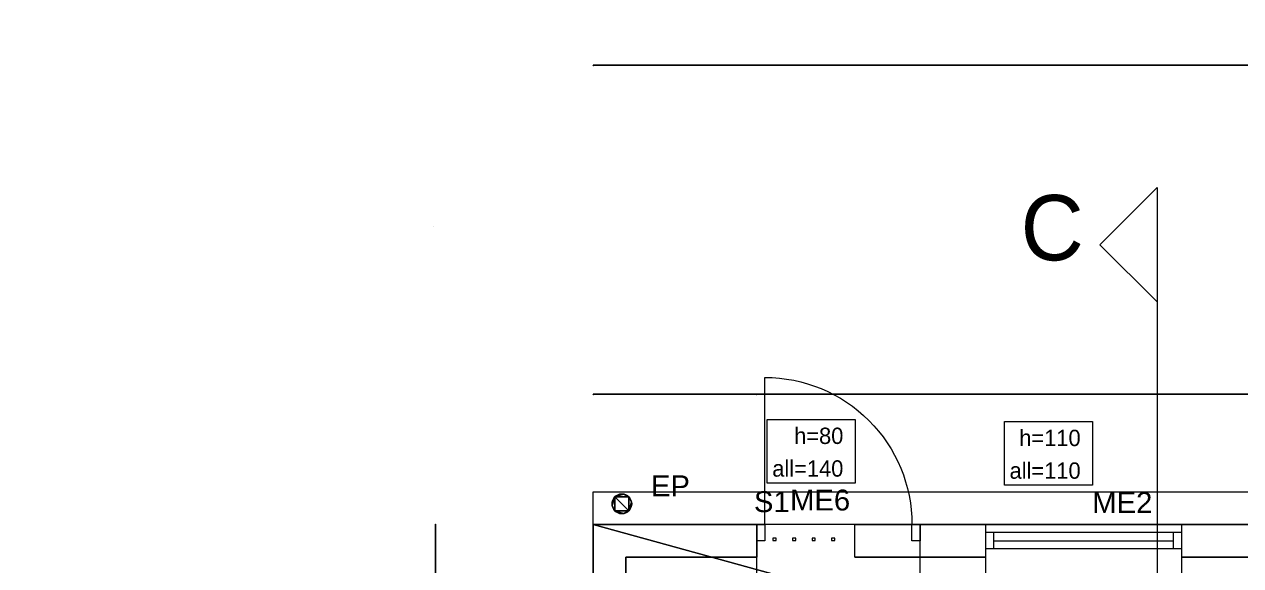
# Model space of a CAD drawing. Header units: metres. Extents: x -12536 to 12621, y -17191 to 9596.
# Drawn here: x -10300 to -9555, y -13175 to -12844 of the extents above; entities that cross this region are included whole.
import ezdxf
from ezdxf.enums import TextEntityAlignment as Align
from ezdxf.lldxf.tags import DXFTag

# ---------------------------------------------------------------- set-up
doc = ezdxf.new("R2010")
doc.units = ezdxf.units.M
doc.header["$MEASUREMENT"] = 0
doc.header["$PDMODE"] = 2
doc.header["$PDSIZE"] = 0.25
for name, color, linetype in [('Calque commun', 7, 'Continuous'), ('Cotations', 7, 'Continuous'), ('Layer100', 7, 'Continuous'), ('Layer4', 7, 'Continuous'), ('Textes', 7, 'Continuous')]:
    doc.layers.add(name, color=color, linetype=linetype)
doc.styles.add('Arial3', font='arial.ttf', dxfattribs={"height": 0.1})
doc.styles.add('Century Gothic15', font='GOTHIC.TTF', dxfattribs={"height": 0.18})
doc.styles.add('Century Gothic6', font='GOTHIC.TTF', dxfattribs={"height": 0.18})
doc.styles.add('txt', font='txt.shx', dxfattribs={"height": 0.12})
doc.styles.add('Verdana', font='verdana.ttf', dxfattribs={"height": 0.08})
tags = doc.linetypes.add('DASHDOT2', pattern=[0.5, 0.25, -0.125, 0, -0.125]).pattern_tags.tags
tags[10:11] = [DXFTag(74, 4), DXFTag(75, 0), DXFTag(340, '0'), DXFTag(46, 1.0), DXFTag(50, 0.0), DXFTag(44, 0.0), DXFTag(45, 0.0)]
tags[8:9] = [DXFTag(74, 4), DXFTag(75, 0), DXFTag(340, '0'), DXFTag(46, 1.0), DXFTag(50, 0.0), DXFTag(44, 0.0), DXFTag(45, 0.0)]
tags[6:7] = [DXFTag(74, 4), DXFTag(75, 0), DXFTag(340, '0'), DXFTag(46, 1.0), DXFTag(50, 0.0), DXFTag(44, 0.0), DXFTag(45, 0.0)]
tags[4:5] = [DXFTag(74, 4), DXFTag(75, 0), DXFTag(340, '0'), DXFTag(46, 1.0), DXFTag(50, 0.0), DXFTag(44, 0.0), DXFTag(45, 0.0)]
tags = doc.linetypes.add('HIDDEN2', pattern=[0.1875, 0.125, -0.0625]).pattern_tags.tags
tags[6:7] = [DXFTag(74, 4), DXFTag(75, 0), DXFTag(340, '0'), DXFTag(46, 1.0), DXFTag(50, 0.0), DXFTag(44, 0.0), DXFTag(45, 0.0)]
tags[4:5] = [DXFTag(74, 4), DXFTag(75, 0), DXFTag(340, '0'), DXFTag(46, 1.0), DXFTag(50, 0.0), DXFTag(44, 0.0), DXFTag(45, 0.0)]
doc.dimstyles.new('DIM1', dxfattribs={"dimtxt": 0.08, "dimasz": 0.1, "dimexe": 0.05, "dimexo": 0, "dimgap": 0, "dimtad": 1, "dimjust": 2, "dimzin": 1, "dimdsep": 46, "dimtxsty": 'Verdana', "dimblk": 'ORIGIN', "dimcen": 0.09, "dimadec": 0, "dimazin": 0, "dimtfac": 1, "dimtdec": 4, "dimtix": 1, "dimtofl": 0, "dimtmove": 0, "dimatfit": 3, "dimfxl": 0.05, "dimfxlon": 1, "dimfrac": 2, "dimtolj": 1, "dimtzin": 0, "dimarcsym": 2})
doc.dimstyles.new('DIM4', dxfattribs={"dimtxt": 0.12, "dimasz": 0.1, "dimexe": 0.05, "dimexo": 0, "dimgap": 0, "dimtad": 1, "dimzin": 1, "dimdsep": 46, "dimtxsty": 'txt', "dimblk": 'ORIGIN', "dimcen": 0.09, "dimadec": 0, "dimazin": 0, "dimtfac": 1, "dimtdec": 4, "dimtix": 1, "dimtofl": 0, "dimtmove": 0, "dimatfit": 3, "dimfxl": 0.05, "dimfxlon": 1, "dimfrac": 2, "dimtolj": 1, "dimtzin": 0, "dimarcsym": 2})

# ---------------------------------------------------------------- blocks, each defined once
blk = doc.blocks.new('Block8295')
at = {"layer": 'Calque commun', "color": 7, "linetype": 'Continuous', "lineweight": 20}
for p, q in [((-10.7986, 12.8909), (-10.9986, 12.8909)), ((-10.7986, 12.6909), (-10.7986, 12.6909))]:
    blk.add_line(p, q, dxfattribs=at)
at = {"layer": 'Calque commun', "color": 7, "linetype": 'Continuous', "lineweight": 5}
blk.add_line((-10.7986, 12.5709), (-10.6786, 12.5709), dxfattribs=at)
blk = doc.blocks.new('Block8298')
at = {"layer": 'Calque commun', "color": 7, "linetype": 'Continuous', "lineweight": 20}
blk.add_line((-10.9986, 3.8909), (-10.9986, 12.8909), dxfattribs=at)
at = {"layer": 'Calque commun', "color": 7, "linetype": 'Continuous', "lineweight": 5}
for p, q in [((-10.7986, 4.0909), (-10.7986, 12.6909)), ((-10.6786, 4.2109), (-10.6786, 12.5709))]:
    blk.add_line(p, q, dxfattribs=at)
blk = doc.blocks.new('Block8299')
at = {"layer": 'Calque commun', "color": 7, "linetype": 'Continuous', "lineweight": 20}
for p, q in [((-10.9986, 12.8909), (-9.9986, 12.8909)), ((-9.3986, 12.8909), (-8.5986, 12.8909)), ((-7.3986, 12.8909), (-4.3986, 12.8909))]:
    blk.add_line(p, q, dxfattribs=at)
at = {"layer": 'Calque commun', "color": 7, "linetype": 'Continuous', "lineweight": 5}
for p, q in [((-10.7986, 12.6909), (-9.9986, 12.6909)), ((-9.3986, 12.6909), (-8.5986, 12.6909)), ((-7.3986, 12.6909), (-4.5986, 12.6909)), ((-10.6786, 12.5709), (-9.9986, 12.5709)), ((-9.3986, 12.5709), (-8.5986, 12.5709)), ((-7.3986, 12.5709), (-4.7186, 12.5709))]:
    blk.add_line(p, q, dxfattribs=at)
blk = doc.blocks.new('@PRES_1_$$_1')
at = {"layer": 'Calque commun', "color": 5, "linetype": 'Continuous', "lineweight": 5}
blk.add_line((0.05, 0.32), (0.05, 1.22), dxfattribs=at)
at = {"layer": 'Calque commun', "color": 5, "linetype": 'Continuous', "lineweight": 5, "flags": 128}
blk.add_lwpolyline([(0.05, 1.22, -0.414214), (0.95, 0.32)], format="xyb", dxfattribs=at)
at = {"layer": 'Calque commun', "color": 5, "linetype": 'Continuous', "lineweight": 5}
mesh = blk.add_polyface(dxfattribs=at)
corners = [(0, 0.22), (0, 0.32), (0.05, 0.32), (0.05, 0.22)]
mesh.append_faces([[corners[k] for k in face] for face in [(0, 1, 2, 3)]], dxfattribs={"color": 5})
mesh = blk.add_polyface(dxfattribs=at)
corners = [(0.95, 0.22), (0.95, 0.32), (1, 0.32), (1, 0.22)]
mesh.append_faces([[corners[k] for k in face] for face in [(0, 1, 2, 3)]], dxfattribs={"color": 5})
blk = doc.blocks.new('@PRES_1_$$_1-2')
at = {"layer": 'Calque commun', "color": 0, "linetype": 'Continuous', "lineweight": 5}
blk.add_line((0, 0), (0, 0.32), dxfattribs=at)
blk = doc.blocks.new('@PRES_1_$$_1-3')
at = {"layer": 'Calque commun', "color": 0, "linetype": 'Continuous', "lineweight": 5}
blk.add_line((0, 0), (0, 0.32), dxfattribs=at)
blk = doc.blocks.new('INTER_2D_COMB')
at = {"layer": 'Calque commun', "color": 0, "linetype": 'ByBlock', "lineweight": -2}
blk.add_blockref('@PRES_1_$$_1', (0, 0), dxfattribs=at)
at = {"layer": 'Calque commun', "color": 5, "linetype": 'ByBlock', "lineweight": -2}
blk.add_blockref('@PRES_1_$$_1-2', (0, 0), dxfattribs=at)
at = {"layer": 'Calque commun', "color": 5, "linetype": 'ByBlock', "lineweight": -2, "extrusion": (0, 0, -1), "xscale": -1, "yscale": -1, "zscale": -1, "rotation": 180}
blk.add_blockref('@PRES_1_$$_1-3', (-1, 0), dxfattribs=at)
blk = doc.blocks.new('PLACED_COMB')
at = {"layer": 'Calque commun', "color": 0, "linetype": 'ByBlock', "lineweight": -2}
blk.add_blockref('INTER_2D_COMB', (0, 0), dxfattribs=at)
blk = doc.blocks.new('_ORIGIN')
at = {"color": 0, "linetype": 'ByBlock', "lineweight": -2}
blk.add_line((0, 0), (-1, 0), dxfattribs=at)
blk.add_circle((0, 0), 0.5, dxfattribs=at)
blk = doc.blocks.new('*D2011')
at = {"layer": 'Calque commun', "color": 0, "linetype": 'ByBlock', "lineweight": -2, "transparency": 16777216}
for p, q in [((-10048.11, -13149.93), (-10048.01, -13149.93)), ((-10048.06, -13149.93), (-10048.06, -13150.03)), ((-10048.06, -14049.83), (-10048.06, -13150.03)), ((-10048.11, -14049.93), (-10048.01, -14049.93))]:
    blk.add_line(p, q, dxfattribs=at)
at = {"layer": 'Calque commun', "color": 0, "linetype": 'Continuous', "lineweight": -2, "transparency": 16777216}
blk.add_line((-10048.06, -13149.83), (-10048.06, -13149.73), dxfattribs=at)
at = {"layer": 'Defpoints', "color": 0, "linetype": 'Continuous', "transparency": 16777216}
for p in [(-10143.65, -13149.93), (-10048.06, -13149.93), (-10143.65, -14049.93)]:
    blk.add_point(p, dxfattribs=at)
at = {"layer": 'Calque commun', "color": 0, "linetype": 'Continuous', "lineweight": -2, "transparency": 16777216, "xscale": 0.1000000014901161, "yscale": 0.1000000014901161, "zscale": 0.1000000014901161, "rotation": 270}
for p in [(-10048.06, -13149.93), (-10048.06, -14049.93)]:
    blk.add_blockref('_ORIGIN', p, dxfattribs=at)
at = {"layer": 'Calque commun', "color": 0, "linetype": 'Continuous', "lineweight": 5, "transparency": 16777216, "insert": (-10048.06, -13599.93), "char_height": 0.12, "attachment_point": 8, "rotation": 90, "line_spacing_factor": 0.773441, "style": 'txt'}
blk.add_mtext('\\A1;900.00', dxfattribs=at)
blk = doc.blocks.new('@PRES_1_$$_1-7')
at = {"layer": 'Calque commun', "color": 5, "linetype": 'Continuous', "lineweight": 5}
for p, q in [((0, 0.32), (1.2, 0.32)), ((1.2, 0.15), (0, 0.15)), ((0.05, 0.05), (0.05, 0.15)), ((1.15, 0.15), (1.15, 0.05)), ((0.05, 0.1), (1.15, 0.1)), ((1.2, 0.05), (0, 0.05)), ((0, 0), (1.2, 0))]:
    blk.add_line(p, q, dxfattribs=at)
blk = doc.blocks.new('@PRES_1_$$_1-8')
at = {"layer": 'Calque commun', "color": 7, "linetype": 'Continuous', "lineweight": 5}
blk.add_line((0, 0), (0, 0.32), dxfattribs=at)
blk = doc.blocks.new('@PRES_1_$$_1-9')
at = {"layer": 'Calque commun', "color": 7, "linetype": 'Continuous', "lineweight": 5}
blk.add_line((0, 0), (0, 0.32), dxfattribs=at)
blk = doc.blocks.new('INTER_2D_COMB3')
at = {"layer": 'Layer4', "color": 0, "linetype": 'ByBlock', "lineweight": -2}
for name in ['@PRES_1_$$_1-7', '@PRES_1_$$_1-8']:
    blk.add_blockref(name, (0, 0), dxfattribs=at)
at = {"layer": 'Layer4', "color": 0, "linetype": 'ByBlock', "lineweight": -2, "extrusion": (0, 0, -1), "xscale": -1, "yscale": -1, "zscale": -1, "rotation": 180}
blk.add_blockref('@PRES_1_$$_1-9', (-1.2, 0), dxfattribs=at)
blk = doc.blocks.new('PLACED_COMB3')
at = {"layer": 'Layer4', "color": 0, "linetype": 'ByBlock', "lineweight": -2}
blk.add_blockref('INTER_2D_COMB3', (0, 0), dxfattribs=at)
blk = doc.blocks.new('*D2029')
at = {"layer": 'Calque commun', "color": 0, "linetype": 'ByBlock', "lineweight": -2, "transparency": 16777216}
for p, q in [((-9951.56, -12868.84), (-9951.56, -12868.74)), ((-9951.46, -12868.79), (-9291.66, -12868.79)), ((-9291.56, -12868.79), (-9291.66, -12868.79)), ((-9291.56, -12868.84), (-9291.56, -12868.74))]:
    blk.add_line(p, q, dxfattribs=at)
at = {"layer": 'Calque commun', "color": 0, "linetype": 'Continuous', "lineweight": -2, "transparency": 16777216}
blk.add_line((-9291.46, -12868.79), (-9291.36, -12868.79), dxfattribs=at)
at = {"layer": 'Defpoints', "color": 0, "linetype": 'Continuous', "transparency": 16777216}
for p in [(-9291.56, -12868.79), (-9951.56, -13071.58), (-9291.56, -13071.58)]:
    blk.add_point(p, dxfattribs=at)
at = {"layer": 'Calque commun', "color": 0, "linetype": 'Continuous', "lineweight": -2, "transparency": 16777216, "xscale": 0.1000000014901161, "yscale": 0.1000000014901161, "zscale": 0.1000000014901161, "rotation": 180}
for p in [(-9951.56, -12868.79), (-9291.56, -12868.79)]:
    blk.add_blockref('_ORIGIN', p, dxfattribs=at)
at = {"layer": 'Calque commun', "color": 0, "linetype": 'Continuous', "lineweight": 5, "transparency": 16777216, "insert": (-9291.85, -12868.79), "char_height": 0.08, "attachment_point": 8, "line_spacing_factor": 0.773441, "style": 'Verdana'}
blk.add_mtext('\\A1;660.00', dxfattribs=at)
blk = doc.blocks.new('*D2049')
at = {"layer": 'Calque commun', "color": 0, "linetype": 'ByBlock', "lineweight": -2, "transparency": 16777216}
for p, q in [((-9951.56, -13070.3), (-9951.56, -13070.2)), ((-9951.46, -13070.25), (-9851.66, -13070.25)), ((-9851.56, -13070.25), (-9851.66, -13070.25)), ((-9851.56, -13070.3), (-9851.56, -13070.2))]:
    blk.add_line(p, q, dxfattribs=at)
at = {"layer": 'Calque commun', "color": 0, "linetype": 'Continuous', "lineweight": -2, "transparency": 16777216}
blk.add_line((-9851.46, -13070.25), (-9851.36, -13070.25), dxfattribs=at)
at = {"layer": 'Defpoints', "color": 0, "linetype": 'Continuous', "transparency": 16777216}
for p in [(-9851.56, -13070.25), (-9951.56, -13113.65), (-9851.56, -13113.65)]:
    blk.add_point(p, dxfattribs=at)
at = {"layer": 'Calque commun', "color": 0, "linetype": 'Continuous', "lineweight": -2, "transparency": 16777216, "xscale": 0.1000000014901161, "yscale": 0.1000000014901161, "zscale": 0.1000000014901161, "rotation": 180}
for p in [(-9951.56, -13070.25), (-9851.56, -13070.25)]:
    blk.add_blockref('_ORIGIN', p, dxfattribs=at)
at = {"layer": 'Calque commun', "color": 0, "linetype": 'Continuous', "lineweight": 5, "transparency": 16777216, "insert": (-9851.84, -13070.25), "char_height": 0.08, "attachment_point": 8, "line_spacing_factor": 0.773441, "style": 'Verdana'}
blk.add_mtext('\\A1;100.00', dxfattribs=at)
blk = doc.blocks.new('*D2050')
at = {"layer": 'Calque commun', "color": 0, "linetype": 'ByBlock', "lineweight": -2, "transparency": 16777216}
for p, q in [((-9851.56, -13070.3), (-9851.56, -13070.2)), ((-9851.46, -13070.25), (-9791.66, -13070.25)), ((-9791.56, -13070.25), (-9791.66, -13070.25)), ((-9791.56, -13070.3), (-9791.56, -13070.2))]:
    blk.add_line(p, q, dxfattribs=at)
at = {"layer": 'Calque commun', "color": 0, "linetype": 'Continuous', "lineweight": -2, "transparency": 16777216}
blk.add_line((-9791.46, -13070.25), (-9791.36, -13070.25), dxfattribs=at)
at = {"layer": 'Defpoints', "color": 0, "linetype": 'Continuous', "transparency": 16777216}
for p in [(-9791.56, -13070.25), (-9851.56, -13113.65), (-9791.56, -13113.65)]:
    blk.add_point(p, dxfattribs=at)
at = {"layer": 'Calque commun', "color": 0, "linetype": 'Continuous', "lineweight": -2, "transparency": 16777216, "xscale": 0.1000000014901161, "yscale": 0.1000000014901161, "zscale": 0.1000000014901161, "rotation": 180}
for p in [(-9851.56, -13070.25), (-9791.56, -13070.25)]:
    blk.add_blockref('_ORIGIN', p, dxfattribs=at)
at = {"layer": 'Calque commun', "color": 0, "linetype": 'Continuous', "lineweight": 5, "transparency": 16777216, "insert": (-9791.81, -13070.25), "char_height": 0.08, "attachment_point": 8, "line_spacing_factor": 0.773441, "style": 'Verdana'}
blk.add_mtext('\\A1;60.00', dxfattribs=at)
blk = doc.blocks.new('*D2051')
at = {"layer": 'Calque commun', "color": 0, "linetype": 'ByBlock', "lineweight": -2, "transparency": 16777216}
for p, q in [((-9791.56, -13070.3), (-9791.56, -13070.2)), ((-9791.46, -13070.25), (-9711.66, -13070.25)), ((-9711.56, -13070.25), (-9711.66, -13070.25)), ((-9711.56, -13070.3), (-9711.56, -13070.2))]:
    blk.add_line(p, q, dxfattribs=at)
at = {"layer": 'Calque commun', "color": 0, "linetype": 'Continuous', "lineweight": -2, "transparency": 16777216}
blk.add_line((-9711.46, -13070.25), (-9711.36, -13070.25), dxfattribs=at)
at = {"layer": 'Defpoints', "color": 0, "linetype": 'Continuous', "transparency": 16777216}
for p in [(-9711.56, -13070.25), (-9791.56, -13113.65), (-9711.56, -13123.65)]:
    blk.add_point(p, dxfattribs=at)
at = {"layer": 'Calque commun', "color": 0, "linetype": 'Continuous', "lineweight": -2, "transparency": 16777216, "xscale": 0.1000000014901161, "yscale": 0.1000000014901161, "zscale": 0.1000000014901161, "rotation": 180}
for p in [(-9791.56, -13070.25), (-9711.56, -13070.25)]:
    blk.add_blockref('_ORIGIN', p, dxfattribs=at)
at = {"layer": 'Calque commun', "color": 0, "linetype": 'Continuous', "lineweight": 5, "transparency": 16777216, "insert": (-9711.81, -13070.25), "char_height": 0.08, "attachment_point": 8, "line_spacing_factor": 0.773441, "style": 'Verdana'}
blk.add_mtext('\\A1;80.00', dxfattribs=at)
blk = doc.blocks.new('*D2052')
at = {"layer": 'Calque commun', "color": 0, "linetype": 'ByBlock', "lineweight": -2, "transparency": 16777216}
for p, q in [((-9711.56, -13070.3), (-9711.56, -13070.2)), ((-9711.46, -13070.25), (-9591.66, -13070.25)), ((-9591.56, -13070.25), (-9591.66, -13070.25)), ((-9591.56, -13070.3), (-9591.56, -13070.2))]:
    blk.add_line(p, q, dxfattribs=at)
at = {"layer": 'Calque commun', "color": 0, "linetype": 'Continuous', "lineweight": -2, "transparency": 16777216}
blk.add_line((-9591.46, -13070.25), (-9591.36, -13070.25), dxfattribs=at)
at = {"layer": 'Defpoints', "color": 0, "linetype": 'Continuous', "transparency": 16777216}
for p in [(-9591.56, -13070.25), (-9591.56, -13113.65), (-9711.56, -13123.65)]:
    blk.add_point(p, dxfattribs=at)
at = {"layer": 'Calque commun', "color": 0, "linetype": 'Continuous', "lineweight": -2, "transparency": 16777216, "xscale": 0.1000000014901161, "yscale": 0.1000000014901161, "zscale": 0.1000000014901161, "rotation": 180}
for p in [(-9711.56, -13070.25), (-9591.56, -13070.25)]:
    blk.add_blockref('_ORIGIN', p, dxfattribs=at)
at = {"layer": 'Calque commun', "color": 0, "linetype": 'Continuous', "lineweight": 5, "transparency": 16777216, "insert": (-9591.84, -13070.25), "char_height": 0.08, "attachment_point": 8, "line_spacing_factor": 0.773441, "style": 'Verdana'}
blk.add_mtext('\\A1;120.00', dxfattribs=at)
blk = doc.blocks.new('*D2053')
at = {"layer": 'Calque commun', "color": 0, "linetype": 'ByBlock', "lineweight": -2, "transparency": 16777216}
for p, q in [((-9591.56, -13070.3), (-9591.56, -13070.2)), ((-9591.46, -13070.25), (-9291.66, -13070.25)), ((-9291.56, -13070.25), (-9291.66, -13070.25)), ((-9291.56, -13070.3), (-9291.56, -13070.2))]:
    blk.add_line(p, q, dxfattribs=at)
at = {"layer": 'Calque commun', "color": 0, "linetype": 'Continuous', "lineweight": -2, "transparency": 16777216}
blk.add_line((-9291.46, -13070.25), (-9291.36, -13070.25), dxfattribs=at)
at = {"layer": 'Defpoints', "color": 0, "linetype": 'Continuous', "transparency": 16777216}
for p in [(-9291.56, -13070.25), (-9591.56, -13113.65), (-9291.56, -13113.65)]:
    blk.add_point(p, dxfattribs=at)
at = {"layer": 'Calque commun', "color": 0, "linetype": 'Continuous', "lineweight": -2, "transparency": 16777216, "xscale": 0.1000000014901161, "yscale": 0.1000000014901161, "zscale": 0.1000000014901161, "rotation": 180}
for p in [(-9591.56, -13070.25), (-9291.56, -13070.25)]:
    blk.add_blockref('_ORIGIN', p, dxfattribs=at)
at = {"layer": 'Calque commun', "color": 0, "linetype": 'Continuous', "lineweight": 5, "transparency": 16777216, "insert": (-9291.84, -13070.25), "char_height": 0.08, "attachment_point": 8, "line_spacing_factor": 0.773441, "style": 'Verdana'}
blk.add_mtext('\\A1;300.00', dxfattribs=at)
blk = doc.blocks.new('fleche08')
at = {"layer": 'Layer100', "color": 6, "linetype": 'Continuous', "lineweight": 20}
mesh = blk.add_polyface(dxfattribs=at)
corners = [(-0.35, -0.35), (0, 0), (0.35, -0.35)]
mesh.append_faces([[corners[k] for k in face] for face in [(0, 1, 2)]], dxfattribs={"color": 6})

msp = doc.modelspace()

# ---------------------------------------------------------------- linework, layer by layer
at = {"layer": 'Calque commun', "color": 7, "linetype": 'Continuous', "lineweight": 5}
msp.add_line((-10049.366, -12967.639), (-10049.366, -12967.632), dxfattribs=at)
at = {"layer": 'Calque commun', "color": 12, "linetype": 'Continuous', "lineweight": 20}
for p, q in [((-9591.557, -13149.931), (-9591.557, -13170.428)), ((-9311.558, -13169.931), (-9591.557, -13169.931))]:
    msp.add_line(p, q, dxfattribs=at)
for points in [[(-9851.557, -13149.931, 0), (-9851.557, -13169.931, 0), (-9931.557, -13169.931, 0), (-9931.557, -14029.931, 0), (-9851.557, -14029.931, 0), (-9851.557, -14049.931, 0)], [(-9711.557, -13149.931, 0), (-9711.557, -13169.931, 0), (-9791.557, -13169.931, 0), (-9791.557, -13149.931, 0)]]:
    msp.add_polyline3d(points, dxfattribs=at)
at = {"layer": 'Cotations', "color": 1, "linetype": 'DASHDOT2', "lineweight": 20, "flags": 128}
msp.add_lwpolyline([(-9606.533, -12943.657), (-9606.533, -14323.771), (-9606.533, -14323.771)], dxfattribs=at)

# ---------------------------------------------------------------- block references
at = {"layer": 'Calque commun', "color": 0, "linetype": 'ByBlock', "lineweight": -2}
for name, p, xscale, yscale, zscale, rotation in [('fleche08', (-9641.533, -12978.657), 100, 100, 100, 90), ('PLACED_COMB', (-9851.557, -13181.932), -100, -100, -100, 180)]:
    msp.add_blockref(name, p, dxfattribs=dict(at, xscale=xscale, yscale=yscale, zscale=zscale, rotation=rotation))
at = {"layer": 'Calque commun', "color": 0, "linetype": 'ByBlock', "lineweight": -2, "xscale": 100, "yscale": 100, "zscale": 100}
for name in ['Block8298', 'Block8299', 'Block8295']:
    msp.add_blockref(name, (-8851.696, -14439.024), dxfattribs=at)
at = {"layer": 'Calque commun', "color": 0, "linetype": 'ByBlock', "lineweight": -2, "extrusion": (0, 0, -1), "xscale": -100, "yscale": -100, "zscale": -100}
msp.add_blockref('PLACED_COMB3', (9711.557, -13149.931), dxfattribs=at)

# ---------------------------------------------------------------- texts
at = {"layer": 'Calque commun', "color": 5, "linetype": 'ByBlock', "lineweight": -2, "char_height": 10, "attachment_point": 3, "line_spacing_factor": 1.2, "style": 'Century Gothic6'}
for s, insert in [('h=80\\Pall=140', (-9798.534, -13090.662)), ('h=110\\Pall=110', (-9653.332, -13091.952))]:
    msp.add_mtext(s, dxfattribs=dict(at, insert=insert))
at = {"layer": 'Textes', "color": 5, "linetype": 'ByBlock', "lineweight": -2, "style": 'Century Gothic15'}
msp.add_text('C', height=40, dxfattribs=at).set_placement((-9690.038, -12948.221), align=Align.TOP_LEFT)
at = {"layer": 'Textes', "color": 5, "linetype": 'ByBlock', "lineweight": -2, "style": 'Arial3'}
msp.add_text('EP', height=12.8, dxfattribs=at).set_placement((-9916.276, -13132.675))
for s, p in [('S1', (-9831.399, -13142.399)), ('ME6', (-9794.375, -13141.388)), ('ME2', (-9609.457, -13142.931))]:
    msp.add_text(s, height=12.8, dxfattribs=at).set_placement(p, align=Align.RIGHT)

# ---------------------------------------------------------------- dimensions: what is measured, and where the dimension line sits
at = {"layer": 'Calque commun', "color": 5, "linetype": 'Continuous', "lineweight": 5}
for p1, p2, distance, dimstyle, picture, middle in [((-9951.557, -13071.576), (-9291.558, -13071.576), 202.789, 'DIM1', '*D2029', (-9291.845, -12868.745)), ((-9951.557, -13113.648), (-9851.557, -13113.648), 43.395, 'DIM1', '*D2049', (-9851.841, -13070.211)), ((-9851.557, -13113.648), (-9791.557, -13113.648), 43.395, 'DIM1', '*D2050', (-9791.81, -13070.211)), ((-9591.557, -13113.648), (-9291.558, -13113.648), 43.395, 'DIM1', '*D2053', (-9291.845, -13070.211)), ((-10143.654, -14049.931), (-10143.654, -13149.931), -95.595, 'DIM4', '*D2011', (-10048.119, -13599.931))]:
    dim = msp.add_aligned_dim(p1=p1, p2=p2, distance=distance, dimstyle=dimstyle, dxfattribs=at)
    dim.commit()
    dim.dimension.update_dxf_attribs({"geometry": picture, "text_midpoint": middle})
for base, p1, p2, picture, middle in [((-9711.557, -13070.253), (-9791.557, -13113.648), (-9711.557, -13123.648), '*D2051', (-9711.81, -13070.211)), ((-9591.557, -13070.253), (-9711.557, -13123.648), (-9591.557, -13113.648), '*D2052', (-9591.841, -13070.211))]:
    dim = msp.add_linear_dim(base=base, p1=p1, p2=p2, dimstyle='DIM1', dxfattribs=at)
    dim.commit()
    dim.dimension.update_dxf_attribs({"geometry": picture, "text_midpoint": middle})

# ---------------------------------------------------------------- meshes
at = {"layer": 'Calque commun', "color": 7, "linetype": 'Continuous', "lineweight": 5}
mesh = msp.add_polyface(dxfattribs=at)
corners = [(-6255.473, -10253.272), (-12255.473, -10253.272), (-12255.473, -14453.272), (-6255.473, -14453.272)]
mesh.append_faces([[corners[k] for k in face] for face in [(0, 1, 2, 3)]], dxfattribs={"color": 7})
at = {"layer": 'Calque commun', "color": 9, "linetype": 'Continuous', "lineweight": 5}
mesh = msp.add_polyface(dxfattribs=at)
corners = [(-9951.557, -13149.931), (-9291.558, -13331.932), (-9291.558, -13149.931), (-9291.558, -13991.928), (-9951.557, -14049.931), (-9291.558, -14049.931), (-8667.557, -13331.932), (-8649.557, -13891.928), (-8007.558, -13891.928), (-8007.558, -12991.928), (-8649.557, -13991.928), (-8667.557, -12991.928)]
mesh.append_faces([[corners[k] for k in face] for face in [(0, 1, 2), (6, 9, 11)]], dxfattribs={"vtx0": -1, "color": 9})
mesh.append_faces([[corners[k] for k in face] for face in [(3, 1, 4), (3, 7, 1)]], dxfattribs={"vtx0": -1, "vtx1": -1, "vtx2": -1, "color": 9})
mesh.append_faces([[corners[k] for k in face] for face in [(6, 8, 9), (6, 7, 8)]], dxfattribs={"vtx0": -1, "vtx2": -1, "color": 9})
mesh.append_faces([[corners[k] for k in face] for face in [(5, 3, 4)]], dxfattribs={"vtx1": -1, "color": 9})
mesh.append_faces([[corners[k] for k in face] for face in [(6, 1, 7), (0, 4, 1)]], dxfattribs={"vtx1": -1, "vtx2": -1, "color": 9})
mesh.append_faces([[corners[k] for k in face] for face in [(3, 10, 7)]], dxfattribs={"vtx2": -1, "color": 9})
at = {"layer": 'Calque commun', "color": 11, "linetype": 'Continuous', "lineweight": 20}
mesh = msp.add_polyface(dxfattribs=at)
corners = [(-9845.117, -13085.581), (-9791.28, -13085.581), (-9791.28, -13124.651), (-9845.117, -13124.651)]
mesh.append_faces([[corners[k] for k in face] for face in [(0, 1, 2, 3)]], dxfattribs={"color": 11})
mesh = msp.add_polyface(dxfattribs=at)
corners = [(-9699.914, -13086.871), (-9646.077, -13086.871), (-9646.077, -13125.941), (-9699.914, -13125.941)]
mesh.append_faces([[corners[k] for k in face] for face in [(0, 1, 2, 3)]], dxfattribs={"color": 11})
at = {"layer": 'Calque commun', "color": 16, "linetype": 'HIDDEN2', "lineweight": 5}
mesh = msp.add_polyface(dxfattribs=at)
corners = [(-9291.556, -13129.931), (-9291.556, -13149.931), (-9951.555, -13149.931), (-9951.555, -13129.931)]
mesh.append_faces([[corners[k] for k in face] for face in [(0, 1, 2, 3)]], dxfattribs={"color": 16})
at = {"layer": 'Calque commun', "color": 11, "linetype": 'Continuous', "lineweight": 20}
mesh = msp.add_polyface(dxfattribs=at)
corners = [(-9928.498, -13139.591), (-9928.116, -13138.234), (-9929.188, -13140.822), (-9930.907, -13142.411), (-9930.515, -13142.149), (-9933.103, -13143.222), (-9936.338, -13131.752), (-9934.98, -13131.369), (-9935.896, -13131.589), (-9928.498, -13134.999), (-9928.696, -13134.571), (-9928.926, -13134.16), (-9938.284, -13133.053), (-9938.604, -13133.398), (-9938.896, -13133.768), (-9928.116, -13136.357), (-9929.188, -13133.768), (-9929.799, -13141.538), (-9929.479, -13141.192), (-9940.042, -13137.295), (-9940.023, -13137.766), (-9939.968, -13138.234), (-9929.799, -13133.053), (-9929.479, -13133.398), (-9939.158, -13140.43), (-9939.585, -13139.591), (-9939.388, -13140.019), (-9928.335, -13139.149), (-9928.207, -13138.696), (-9930.515, -13132.441), (-9930.907, -13132.179), (-9931.318, -13131.949), (-9933.103, -13131.369), (-9928.696, -13140.019), (-9933.571, -13131.314), (-9934.042, -13131.295), (-9936.766, -13131.949), (-9937.177, -13132.179), (-9939.968, -13136.357), (-9940.023, -13136.825), (-9937.569, -13132.441), (-9937.939, -13132.733), (-9939.748, -13139.149), (-9939.585, -13134.999), (-9939.748, -13135.441), (-9928.335, -13135.441), (-9934.98, -13143.222), (-9937.569, -13142.149), (-9936.338, -13142.839), (-9930.145, -13141.858), (-9931.746, -13142.839), (-9935.442, -13131.461), (-9928.207, -13135.895), (-9928.06, -13137.766), (-9928.042, -13137.295), (-9935.896, -13143.002), (-9935.442, -13143.13), (-9938.284, -13141.538), (-9938.896, -13140.822), (-9937.177, -13142.411), (-9936.766, -13142.641), (-9939.388, -13134.571), (-9939.158, -13134.16), (-9932.641, -13143.13), (-9932.188, -13143.002), (-9939.876, -13138.696), (-9931.746, -13131.752), (-9932.188, -13131.589), (-9932.641, -13131.461), (-9939.876, -13135.895), (-9930.145, -13132.733), (-9938.604, -13141.192), (-9934.042, -13143.295), (-9934.512, -13143.277), (-9928.926, -13140.43), (-9934.512, -13131.314), (-9928.06, -13136.825), (-9931.318, -13142.641), (-9933.571, -13143.277), (-9937.939, -13141.858)]
mesh.append_faces([[corners[k] for k in face] for face in [(22, 16, 23), (24, 25, 26), (19, 38, 39), (17, 4, 49), (61, 14, 62), (72, 46, 73), (7, 35, 75), (15, 54, 76)]], dxfattribs={"vtx0": -1, "color": 11})
mesh.append_faces([[corners[k] for k in face] for face in [(6, 7, 8), (0, 2, 33), (25, 21, 42), (50, 5, 64), (67, 32, 66)]], dxfattribs={"vtx0": -1, "vtx1": -1, "color": 11})
mesh.append_faces([[corners[k] for k in face] for face in [(0, 1, 2), (15, 9, 11), (15, 16, 22), (32, 22, 29), (46, 47, 48), (50, 3, 5), (6, 37, 7), (57, 21, 58), (32, 12, 22), (32, 29, 66), (17, 57, 5), (24, 21, 25), (15, 17, 1), (32, 35, 7), (19, 21, 38), (17, 2, 1), (5, 57, 46), (38, 12, 14), (72, 5, 46), (57, 47, 46), (17, 12, 57), (43, 38, 14), (7, 40, 12), (15, 22, 17), (15, 1, 54), (57, 12, 21), (32, 7, 12), (22, 12, 17), (17, 5, 4), (38, 21, 12)]], dxfattribs={"vtx0": -1, "vtx1": -1, "vtx2": -1, "color": 11})
mesh.append_faces([[corners[k] for k in face] for face in [(15, 11, 16), (15, 45, 9), (7, 37, 40), (29, 31, 66)]], dxfattribs={"vtx0": -1, "vtx2": -1, "color": 11})
mesh.append_faces([[corners[k] for k in face] for face in [(3, 4, 5), (43, 44, 38), (0, 27, 1), (48, 55, 46), (24, 58, 21), (61, 43, 14), (60, 48, 47)]], dxfattribs={"vtx1": -1, "vtx2": -1, "color": 11})
mesh.append_faces([[corners[k] for k in face] for face in [(9, 10, 11), (12, 13, 14), (17, 18, 2), (19, 20, 21), (27, 28, 1), (29, 30, 31), (32, 34, 35), (6, 36, 37), (40, 41, 12), (7, 51, 8), (15, 52, 45), (1, 53, 54), (55, 56, 46), (47, 59, 60), (5, 63, 64), (21, 65, 42), (67, 68, 32), (44, 69, 38), (22, 70, 29), (58, 71, 57), (2, 74, 33), (50, 77, 3), (72, 78, 5), (57, 79, 47)]], dxfattribs={"vtx2": -1, "color": 11})
at = {"layer": 'Calque commun', "color": 25, "linetype": 'Continuous', "lineweight": 20}
mesh = msp.add_polyface(dxfattribs=at)
corners = [(-9839.717, -13158.32), (-9841.717, -13158.32), (-9841.717, -13159.816), (-9839.717, -13159.816)]
mesh.append_faces([[corners[k] for k in face] for face in [(0, 1, 2, 3)]], dxfattribs={"color": 25})
mesh = msp.add_polyface(dxfattribs=at)
corners = [(-9827.717, -13158.32), (-9829.717, -13158.32), (-9829.717, -13159.816), (-9827.717, -13159.816)]
mesh.append_faces([[corners[k] for k in face] for face in [(0, 1, 2, 3)]], dxfattribs={"color": 25})
mesh = msp.add_polyface(dxfattribs=at)
corners = [(-9815.717, -13158.32), (-9817.717, -13158.32), (-9817.717, -13159.816), (-9815.717, -13159.816)]
mesh.append_faces([[corners[k] for k in face] for face in [(0, 1, 2, 3)]], dxfattribs={"color": 25})
mesh = msp.add_polyface(dxfattribs=at)
corners = [(-9803.717, -13158.32), (-9805.717, -13158.32), (-9805.717, -13159.816), (-9803.717, -13159.816)]
mesh.append_faces([[corners[k] for k in face] for face in [(0, 1, 2, 3)]], dxfattribs={"color": 25})

doc.saveas('drawing.dxf')
